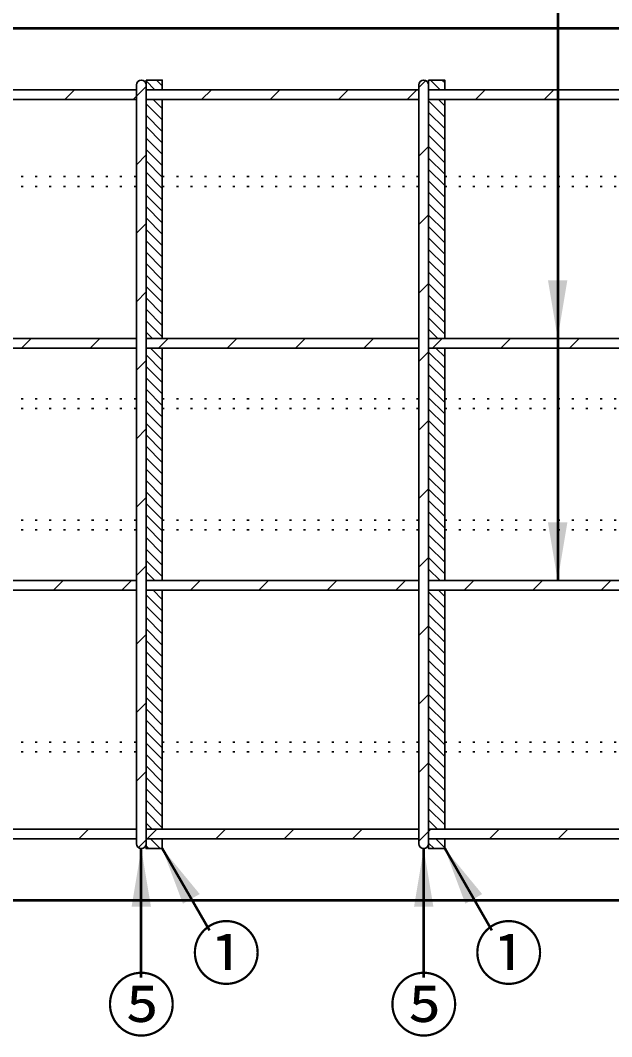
# Model space of a CAD drawing. Units: millimetres, scale not verified. Extents: x -2102 to 2102, y -1485 to 1485.
# Drawn here: x 1176 to 1542, y 411 to 1041 of the extents above; entities that cross this region are included whole.
import ezdxf
from ezdxf.enums import TextEntityAlignment as Align

# ---------------------------------------------------------------- set-up
doc = ezdxf.new("R2010")
doc.units = ezdxf.units.MM
doc.header["$LTSCALE"] = 5
doc.linetypes.add('DOTTED', pattern=[1.75, 0.25, -1.5])
doc.layers.add('0-0_V-nasSTD', color=7, linetype='Continuous', lineweight=35)
doc.layers.add('0-1_0', color=7, linetype='Continuous', lineweight=35)
doc.styles.add('ＭＳ ゴシック', font='')
doc.styles.get('ＭＳ ゴシック').set_extended_font_data('MS Gothic')

msp = doc.modelspace()

# ---------------------------------------------------------------- linework, layer by layer
at = {"layer": '0-0_V-nasSTD', "lineweight": 50}
for p, q in [((1508.762, 1074.66), (1508.762, 693.66)), ((1250.762, 447.71), (1250.762, 527.66)), ((1293.052, 476.928), (1263.762, 527.66)), ((1425.762, 447.71), (1425.762, 527.66)), ((1468.052, 476.928), (1438.762, 527.66))]:
    msp.add_line(p, q, dxfattribs=at)
at = {"layer": '0-0_V-nasSTD'}
for p, q in [((1253.762, 1003.66), (1253.762, 1000.66)), ((1253.762, 1003.09), (1259.193, 997.66)), ((1260.264, 1003.66), (1263.762, 1000.161)), ((1428.762, 1003.66), (1428.762, 1000.66)), ((1429.969, 1003.66), (1435.969, 997.66)), ((1437.04, 1003.66), (1438.762, 1001.938)), ((1428.762, 997.795), (1428.898, 997.66)), ((1253.762, 988.948), (1263.762, 978.948)), ((1258.121, 991.66), (1263.762, 986.019)), ((1428.762, 990.724), (1438.762, 980.724)), ((1434.898, 991.66), (1438.762, 987.795)), ((1428.762, 983.653), (1438.762, 973.653)), ((1253.762, 981.877), (1263.762, 971.877)), ((1428.762, 976.582), (1438.762, 966.582)), ((1253.762, 974.806), (1263.762, 964.806)), ((1428.762, 969.511), (1438.762, 959.511)), ((1253.762, 967.734), (1263.762, 957.734)), ((1253.762, 960.663), (1263.762, 950.663)), ((1428.762, 962.44), (1438.762, 952.44)), ((1253.762, 953.592), (1263.762, 943.592)), ((1428.762, 955.369), (1438.762, 945.369)), ((1253.762, 946.521), (1263.762, 936.521)), ((1428.762, 948.298), (1438.762, 938.298)), ((1253.762, 939.45), (1263.762, 929.45)), ((1428.762, 941.227), (1438.762, 931.227)), ((1253.762, 932.379), (1263.762, 922.379)), ((1428.762, 934.156), (1438.762, 924.156)), ((1428.762, 927.085), (1438.762, 917.085)), ((1253.762, 925.308), (1263.762, 915.308)), ((1428.762, 920.014), (1438.762, 910.014)), ((1253.762, 918.237), (1263.762, 908.237)), ((1428.762, 912.943), (1438.762, 902.943)), ((1253.762, 911.166), (1263.762, 901.166)), ((1253.762, 904.095), (1263.762, 894.095)), ((1428.762, 905.872), (1438.762, 895.872)), ((1253.762, 897.024), (1263.762, 887.024)), ((1428.762, 898.8), (1438.762, 888.8)), ((1253.762, 889.953), (1263.762, 879.953)), ((1428.762, 891.729), (1438.762, 881.729)), ((1253.762, 882.882), (1263.762, 872.882)), ((1428.762, 884.658), (1438.762, 874.658)), ((1253.762, 875.811), (1263.762, 865.811)), ((1428.762, 877.587), (1438.762, 867.587)), ((1253.762, 868.74), (1263.762, 858.74)), ((1428.762, 870.516), (1438.762, 860.516)), ((1428.762, 863.445), (1438.762, 853.445)), ((1253.762, 861.668), (1263.762, 851.668)), ((1428.762, 856.374), (1438.762, 846.374)), ((1253.762, 854.597), (1263.762, 844.597)), ((1253.762, 847.526), (1257.629, 843.66)), ((1428.762, 849.303), (1434.406, 843.66)), ((1256.558, 837.66), (1263.762, 830.455)), ((1263.629, 837.66), (1263.762, 837.526)), ((1433.335, 837.66), (1438.762, 832.232)), ((1253.762, 833.384), (1263.762, 823.384)), ((1428.762, 835.161), (1438.762, 825.161)), ((1253.762, 826.313), (1263.762, 816.313)), ((1428.762, 828.09), (1438.762, 818.09)), ((1253.762, 819.242), (1263.762, 809.242)), ((1428.762, 821.019), (1438.762, 811.019)), ((1253.762, 812.171), (1263.762, 802.171)), ((1428.762, 813.948), (1438.762, 803.948)), ((1428.762, 806.877), (1438.762, 796.877)), ((1253.762, 805.1), (1263.762, 795.1)), ((1428.762, 799.806), (1438.762, 789.806)), ((1253.762, 798.029), (1263.762, 788.029)), ((1253.762, 790.958), (1263.762, 780.958)), ((1428.762, 792.734), (1438.762, 782.734)), ((1253.762, 783.887), (1263.762, 773.887)), ((1428.762, 785.663), (1438.762, 775.663)), ((1253.762, 776.816), (1263.762, 766.816)), ((1428.762, 778.592), (1438.762, 768.592)), ((1253.762, 769.745), (1263.762, 759.745)), ((1428.762, 771.521), (1438.762, 761.521)), ((1253.762, 762.674), (1263.762, 752.674)), ((1428.762, 764.45), (1438.762, 754.45)), ((1253.762, 755.602), (1263.762, 745.602)), ((1428.762, 757.379), (1438.762, 747.379)), ((1428.762, 750.308), (1438.762, 740.308)), ((1253.762, 748.531), (1263.762, 738.531)), ((1428.762, 743.237), (1438.762, 733.237)), ((1253.762, 741.46), (1263.762, 731.46)), ((1253.762, 734.389), (1263.762, 724.389)), ((1428.762, 736.166), (1438.762, 726.166)), ((1253.762, 727.318), (1263.762, 717.318)), ((1428.762, 729.095), (1438.762, 719.095)), ((1253.762, 720.247), (1263.762, 710.247)), ((1428.762, 722.024), (1438.762, 712.024)), ((1253.762, 713.176), (1263.762, 703.176)), ((1428.762, 714.953), (1438.762, 704.953)), ((1253.762, 706.105), (1263.762, 696.105)), ((1428.762, 707.882), (1438.762, 697.882)), ((1253.762, 699.034), (1259.137, 693.66)), ((1428.762, 700.811), (1435.913, 693.66)), ((1258.066, 687.66), (1263.762, 681.963)), ((1428.762, 686.668), (1438.762, 676.668)), ((1434.842, 687.66), (1438.762, 683.74)), ((1253.762, 684.892), (1263.762, 674.892)), ((1253.762, 677.821), (1263.762, 667.821)), ((1428.762, 679.597), (1438.762, 669.597)), ((1253.762, 670.75), (1263.762, 660.75)), ((1428.762, 672.526), (1438.762, 662.526)), ((1253.762, 663.679), (1263.762, 653.679)), ((1428.762, 665.455), (1438.762, 655.455)), ((1253.762, 656.607), (1263.762, 646.607)), ((1428.762, 658.384), (1438.762, 648.384)), ((1253.762, 649.536), (1263.762, 639.536)), ((1428.762, 651.313), (1438.762, 641.313)), ((1253.762, 642.465), (1263.762, 632.465)), ((1428.762, 644.242), (1438.762, 634.242)), ((1428.762, 637.171), (1438.762, 627.171)), ((1253.762, 635.394), (1263.762, 625.394)), ((1428.762, 630.1), (1438.762, 620.1)), ((1253.762, 628.323), (1263.762, 618.323)), ((1253.762, 621.252), (1263.762, 611.252)), ((1428.762, 623.029), (1438.762, 613.029)), ((1253.762, 614.181), (1263.762, 604.181)), ((1428.762, 615.958), (1438.762, 605.958)), ((1253.762, 607.11), (1263.762, 597.11)), ((1428.762, 608.887), (1438.762, 598.887)), ((1253.762, 600.039), (1263.762, 590.039)), ((1428.762, 601.816), (1438.762, 591.816)), ((1253.762, 592.968), (1263.762, 582.968)), ((1428.762, 594.745), (1438.762, 584.745)), ((1253.762, 585.897), (1263.762, 575.897)), ((1428.762, 587.674), (1438.762, 577.674)), ((1428.762, 580.602), (1438.762, 570.602)), ((1253.762, 578.826), (1263.762, 568.826)), ((1428.762, 573.531), (1438.762, 563.531)), ((1253.762, 571.755), (1263.762, 561.755)), ((1253.762, 564.684), (1263.762, 554.684)), ((1428.762, 566.46), (1438.762, 556.46)), ((1253.762, 557.613), (1263.762, 547.613)), ((1428.762, 559.389), (1438.762, 549.389)), ((1253.762, 550.541), (1263.762, 540.541)), ((1428.762, 552.318), (1438.762, 542.318)), ((1253.762, 543.47), (1257.573, 539.66)), ((1428.762, 545.247), (1434.35, 539.66)), ((1253.762, 529.328), (1255.431, 527.66)), ((1256.502, 533.66), (1262.502, 527.66)), ((1263.573, 533.66), (1263.762, 533.47)), ((1263.762, 527.66), (1263.762, 533.66)), ((1428.762, 531.105), (1432.208, 527.66)), ((1433.279, 533.66), (1438.762, 528.176)), ((1438.762, 527.66), (1438.762, 533.66))]:
    msp.add_line(p, q, dxfattribs=at)
for points in [[(1263.762, 997.66), (1263.762, 1003.66), (1253.762, 1003.66)], [(1438.762, 997.66), (1438.762, 1003.66), (1428.762, 1003.66)], [(1263.762, 843.66), (1263.762, 937.836), (1263.762, 943.836), (1263.762, 991.66)], [(1438.762, 843.66), (1438.762, 937.836), (1438.762, 943.836), (1438.762, 991.66)], [(1263.762, 693.66), (1263.762, 725.16), (1263.762, 731.16), (1263.762, 800.16), (1263.762, 806.16), (1263.762, 837.66)], [(1438.762, 800.16), (1438.762, 806.16), (1438.762, 837.66)], [(1438.762, 693.66), (1438.762, 725.16), (1438.762, 731.16), (1438.762, 800.16)], [(1263.762, 539.66), (1263.762, 587.483), (1263.762, 593.483), (1263.762, 687.66)], [(1438.762, 539.66), (1438.762, 587.483), (1438.762, 593.483), (1438.762, 687.66)], [(1253.762, 530.66), (1253.762, 527.66), (1263.762, 527.66)], [(1428.762, 530.66), (1428.762, 527.66), (1438.762, 527.66)]]:
    msp.add_lwpolyline(points, dxfattribs=at)
for points in [[(1502.762, 879.66), (1508.762, 843.66), (1514.762, 879.66)], [(1502.762, 729.66), (1508.762, 693.66), (1514.762, 729.66)], [(1244.762, 491.66), (1250.762, 527.66), (1256.762, 491.66)], [(1263.762, 527.66), (1276.566, 493.483), (1286.959, 499.483)], [(1419.762, 491.66), (1425.762, 527.66), (1431.762, 491.66)], [(1438.762, 527.66), (1451.566, 493.483), (1461.959, 499.483)]]:
    msp.add_solid(points, dxfattribs=at)
at = {"layer": '0-1_0', "lineweight": 50}
for p, q in [((1830.762, 1035.66), (-169.238, 1035.66)), ((-169.238, 495.66), (1830.762, 495.66))]:
    msp.add_line(p, q, dxfattribs=at)
at = {"layer": '0-1_0'}
for p, q in [((1263.762, 1003.66), (1253.762, 1003.66)), ((1427.126, 1003.332), (1422.762, 998.968)), ((1438.762, 1003.66), (1428.762, 1003.66)), ((938.762, 997.66), (1247.762, 997.66)), ((1203.322, 991.66), (1209.322, 997.66)), ((1247.762, 1000.66), (1247.762, 530.66)), ((1253.762, 999.674), (1247.762, 993.674)), ((1253.762, 1000.66), (1253.762, 530.66)), ((1253.762, 997.66), (1422.762, 997.66)), ((1288.175, 991.66), (1294.175, 997.66)), ((1330.602, 991.66), (1336.602, 997.66)), ((1373.028, 991.66), (1379.028, 997.66)), ((1415.454, 991.66), (1421.454, 997.66)), ((1422.762, 1000.66), (1422.762, 530.66)), ((1428.762, 1000.66), (1428.762, 530.66)), ((1428.762, 997.66), (1707.762, 997.66)), ((1457.881, 991.66), (1463.881, 997.66)), ((1500.307, 991.66), (1506.307, 997.66)), ((938.762, 991.66), (1247.762, 991.66)), ((1245.749, 991.66), (1247.762, 993.674)), ((1253.762, 991.66), (1422.762, 991.66)), ((1263.762, 991.66), (1263.762, 843.66)), ((1428.762, 991.66), (1707.762, 991.66)), ((1438.762, 991.66), (1438.762, 843.66)), ((1253.762, 957.247), (1247.762, 951.247)), ((1428.762, 962.542), (1422.762, 956.542)), ((1428.762, 920.115), (1422.762, 914.115)), ((1253.762, 914.821), (1247.762, 908.821)), ((1428.762, 877.689), (1422.762, 871.689)), ((1253.762, 872.394), (1247.762, 866.394)), ((938.762, 843.66), (1247.762, 843.66)), ((1176.602, 837.66), (1182.602, 843.66)), ((1219.028, 837.66), (1225.028, 843.66)), ((1253.762, 843.66), (1422.762, 843.66)), ((1261.454, 837.66), (1267.454, 843.66)), ((1303.881, 837.66), (1309.881, 843.66)), ((1346.307, 837.66), (1352.307, 843.66)), ((1388.734, 837.66), (1394.734, 843.66)), ((1428.762, 843.66), (1707.762, 843.66)), ((1437.16, 843.66), (1431.16, 837.66)), ((1473.586, 837.66), (1479.586, 843.66)), ((1516.013, 837.66), (1522.013, 843.66)), ((938.762, 837.66), (1247.762, 837.66)), ((1253.762, 837.66), (1422.762, 837.66)), ((1263.762, 837.66), (1263.762, 693.66)), ((1428.762, 837.66), (1707.762, 837.66)), ((1438.762, 837.66), (1438.762, 693.66)), ((1428.762, 835.262), (1422.762, 829.262)), ((1253.762, 829.968), (1247.762, 823.968)), ((1253.762, 787.542), (1247.762, 781.542)), ((1428.762, 792.836), (1422.762, 786.836)), ((1428.762, 750.409), (1422.762, 744.409)), ((1253.762, 745.115), (1247.762, 739.115)), ((1428.762, 707.983), (1422.762, 701.983)), ((1253.762, 702.689), (1247.762, 696.689)), ((938.762, 693.66), (1247.762, 693.66)), ((1196.307, 687.66), (1202.307, 693.66)), ((1238.734, 687.66), (1244.734, 693.66)), ((1253.762, 693.66), (1422.762, 693.66)), ((1281.16, 687.66), (1287.16, 693.66)), ((1323.586, 687.66), (1329.586, 693.66)), ((1366.013, 687.66), (1372.013, 693.66)), ((1408.439, 687.66), (1414.439, 693.66)), ((1428.762, 693.66), (1707.762, 693.66)), ((1450.866, 687.66), (1456.866, 693.66)), ((1493.292, 687.66), (1499.292, 693.66)), ((1535.718, 687.66), (1541.718, 693.66)), ((938.762, 687.66), (1247.762, 687.66)), ((1253.762, 687.66), (1422.762, 687.66)), ((1263.762, 687.66), (1263.762, 539.66)), ((1428.762, 687.66), (1707.762, 687.66)), ((1438.762, 687.66), (1438.762, 539.66)), ((1428.762, 665.557), (1422.762, 659.557)), ((1253.762, 660.262), (1247.762, 654.262)), ((1253.762, 617.836), (1247.762, 611.836)), ((1428.762, 623.13), (1422.762, 617.13)), ((1428.762, 580.704), (1422.762, 574.704)), ((1253.762, 575.409), (1247.762, 569.409)), ((938.762, 539.66), (1247.762, 539.66)), ((1212.013, 533.66), (1218.013, 539.66)), ((1253.762, 539.66), (1422.762, 539.66)), ((1260.439, 539.66), (1254.439, 533.66)), ((1296.866, 533.66), (1302.866, 539.66)), ((1339.292, 533.66), (1345.292, 539.66)), ((1381.718, 533.66), (1387.718, 539.66)), ((1428.762, 538.277), (1422.762, 532.277)), ((1428.762, 539.66), (1707.762, 539.66)), ((1430.145, 539.66), (1428.762, 538.277)), ((1466.571, 533.66), (1472.571, 539.66)), ((1508.998, 533.66), (1514.998, 539.66)), ((938.762, 533.66), (1247.762, 533.66)), ((1253.762, 532.983), (1249.007, 528.227)), ((1253.762, 533.66), (1422.762, 533.66)), ((1263.762, 533.66), (1263.762, 527.66)), ((1428.762, 533.66), (1707.762, 533.66)), ((1438.762, 533.66), (1438.762, 527.66)), ((1253.762, 527.66), (1263.762, 527.66)), ((1253.762, 527.66), (1263.762, 527.66)), ((1428.762, 527.66), (1438.762, 527.66)), ((1428.762, 527.66), (1438.762, 527.66))]:
    msp.add_line(p, q, dxfattribs=at)
at = {"layer": '0-1_0', "linetype": 'DOTTED'}
for p, q in [((948.762, 943.836), (1247.762, 943.836)), ((1263.762, 943.836), (1422.762, 943.836)), ((1438.762, 943.836), (1707.762, 943.836)), ((948.762, 937.836), (1247.762, 937.836)), ((1263.762, 937.836), (1422.762, 937.836)), ((1438.762, 937.836), (1707.762, 937.836)), ((948.762, 806.16), (1247.762, 806.16)), ((1263.762, 806.16), (1422.762, 806.16)), ((1438.762, 806.16), (1707.762, 806.16)), ((948.762, 800.16), (1247.762, 800.16)), ((1263.762, 800.16), (1422.762, 800.16)), ((1438.762, 800.16), (1707.762, 800.16)), ((948.762, 731.16), (1247.762, 731.16)), ((1263.762, 731.16), (1422.762, 731.16)), ((1438.762, 731.16), (1707.762, 731.16)), ((948.762, 725.16), (1247.762, 725.16)), ((1263.762, 725.16), (1422.762, 725.16)), ((1438.762, 725.16), (1707.762, 725.16)), ((948.762, 593.483), (1247.762, 593.483)), ((1263.762, 593.483), (1422.762, 593.483)), ((1438.762, 593.483), (1707.762, 593.483)), ((948.762, 587.483), (1247.762, 587.483)), ((1263.762, 587.483), (1422.762, 587.483)), ((1438.762, 587.483), (1707.762, 587.483))]:
    msp.add_line(p, q, dxfattribs=at)
at = {"layer": '0-1_0'}
for points in [[(1253.762, 1003.66), (1263.762, 1003.66), (1263.762, 997.66)], [(1428.762, 1003.66), (1438.762, 1003.66), (1438.762, 997.66)]]:
    msp.add_lwpolyline(points, dxfattribs=at)
for centre, start, end in [((1250.762, 1000.66), 0, 180), ((1425.762, 1000.66), 0, 180), ((1250.762, 530.66), 180, 0), ((1425.762, 530.66), 180, 0)]:
    msp.add_arc(centre, 3, start, end, dxfattribs=at)

# ---------------------------------------------------------------- texts
at = {"layer": '0-0_V-nasSTD', "style": 'ＭＳ ゴシック'}
for s, p in [('①', (1281.816, 437.379)), ('①', (1456.816, 437.379)), ('⑤', (1229.199, 405.36)), ('⑤', (1404.199, 405.36))]:
    msp.add_text(s, height=31.67, dxfattribs=at).set_placement(p, align=Align.BOTTOM_LEFT)

doc.saveas('drawing.dxf')
